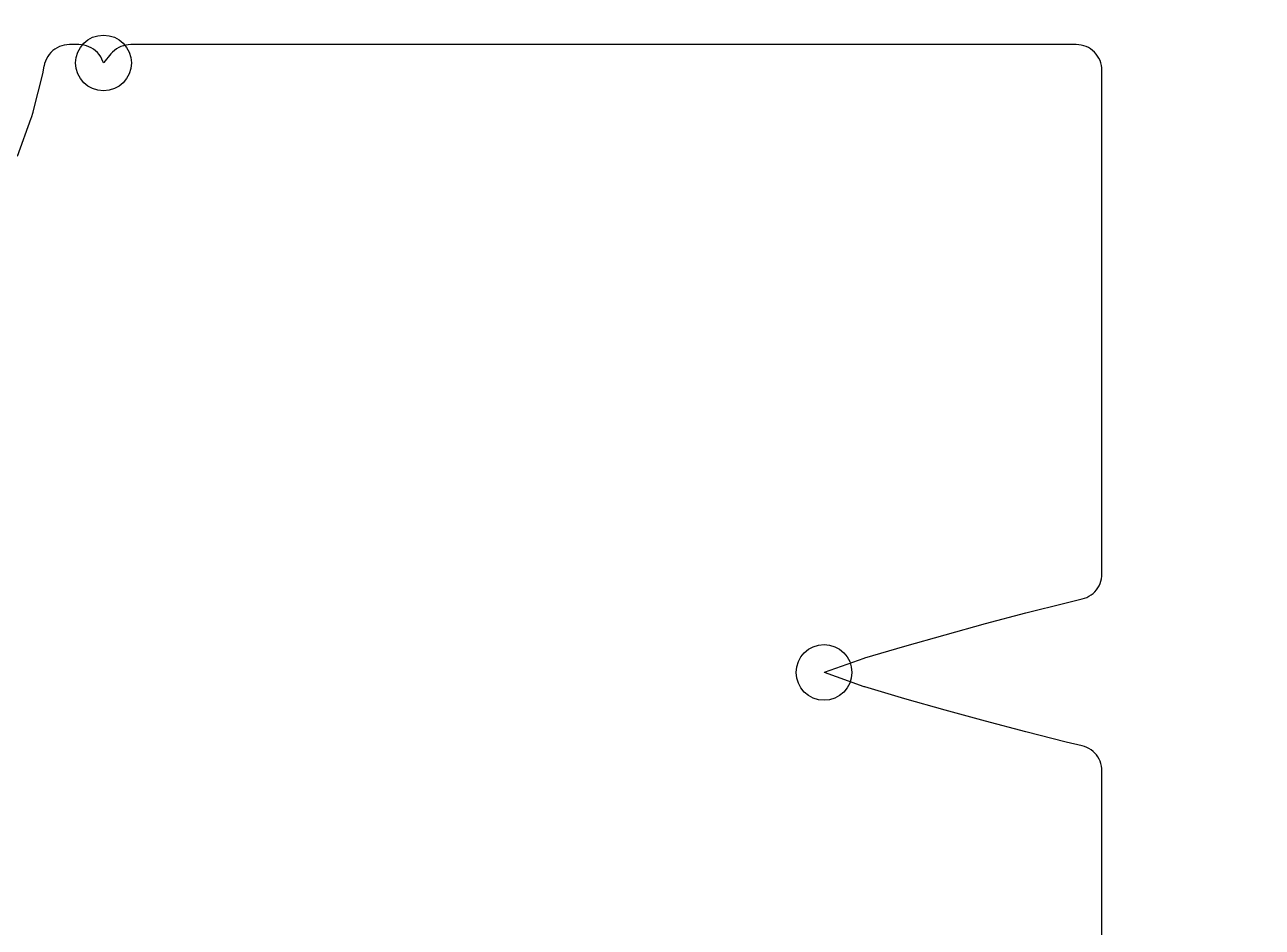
# Model space of a CAD drawing. Header units: millimetres. Extents: x -45 to 45, y -45 to 45.
# Drawn here: x -11.34 to 0.65, y -28.13 to -19.38 of the extents above; entities that cross this region are included whole.
import ezdxf

# ---------------------------------------------------------------- set-up
doc = ezdxf.new("R2010")
doc.units = ezdxf.units.MM
doc.layers.add('CUT_INNER', color=6, linetype='Continuous')
doc.layers.add('ENGRAVE', color=7, linetype='Continuous')

msp = doc.modelspace()

# ---------------------------------------------------------------- linework, layer by layer
at = {"layer": 'CUT_INNER'}
msp.add_lwpolyline([(-0.9, -39.7832), (-0.9, -26.6159), (-0.9011, -26.5921), (-0.9046, -26.5684), (-0.9102, -26.5452), (-0.9181, -26.5227), (-0.928, -26.5009), (-0.94, -26.4803), (-0.9539, -26.4609), (-0.9696, -26.4429), (-0.9869, -26.4264), (-1.0058, -26.4117), (-1.0259, -26.3989), (-1.0472, -26.388), (-1.0694, -26.3793), (-1.0924, -26.3727), (-1.2456, -26.3364), (-1.2474, -26.3359), (-1.6371, -26.2373), (-1.6385, -26.237), (-2.0281, -26.1337), (-2.4196, -26.0264), (-2.8111, -25.9162), (-2.8124, -25.9158), (-3.1994, -25.8024), (-3.2066, -25.8001), (-3.5883, -25.6629), (-3.5935, -25.6608), (-3.5883, -25.6586), (-3.2066, -25.5214), (-3.1994, -25.5191), (-2.8124, -25.4057), (-2.8111, -25.4053), (-2.4213, -25.2956), (-2.0301, -25.1884), (-1.6385, -25.0845), (-1.6371, -25.0842), (-1.2474, -24.9856), (-1.2456, -24.9851), (-1.0924, -24.9488), (-1.0694, -24.9422), (-1.0472, -24.9335), (-1.0259, -24.9226), (-1.0058, -24.9098), (-0.9869, -24.8951), (-0.9696, -24.8786), (-0.9539, -24.8606), (-0.94, -24.8412), (-0.928, -24.8206), (-0.9181, -24.7988), (-0.9102, -24.7763), (-0.9046, -24.7531), (-0.9011, -24.7294), (-0.9, -24.7056), (-0.9, -19.825), (-0.9012, -19.8005), (-0.9048, -19.7762), (-0.9108, -19.7524), (-0.919, -19.7293), (-0.9295, -19.7072), (-0.9421, -19.6861), (-0.9567, -19.6664), (-0.9732, -19.6482), (-0.9914, -19.6317), (-1.0111, -19.6171), (-1.0322, -19.6045), (-1.0543, -19.594), (-1.0774, -19.5858), (-1.1012, -19.5798), (-1.1255, -19.5762), (-1.15, -19.575), (-10.3133, -19.575), (-10.3377, -19.5762), (-10.362, -19.5798), (-10.3857, -19.5857), (-10.4088, -19.594), (-10.4309, -19.6044), (-10.452, -19.617), (-10.4717, -19.6316), (-10.4898, -19.648), (-10.5063, -19.6661), (-10.5742, -19.7486), (-10.5778, -19.7526), (-10.5809, -19.7445), (-10.5829, -19.7379), (-10.5929, -19.7147), (-10.6052, -19.6925), (-10.6197, -19.6718), (-10.6362, -19.6526), (-10.6546, -19.6352), (-10.6746, -19.6197), (-10.696, -19.6064), (-10.7188, -19.5952), (-10.7425, -19.5864), (-10.767, -19.5801), (-10.792, -19.5763), (-10.8173, -19.575), (-10.9083, -19.575), (-10.9333, -19.5762), (-10.958, -19.58), (-10.9822, -19.5861), (-11.0056, -19.5947), (-11.0281, -19.6056), (-11.0494, -19.6186), (-11.0693, -19.6337), (-11.0876, -19.6507), (-11.1041, -19.6695), (-11.1186, -19.6898), (-11.1311, -19.7114), (-11.1413, -19.7342), (-11.1492, -19.7579), (-11.1547, -19.7823), (-11.1552, -19.7856), (-11.1661, -19.8402), (-11.1674, -19.8462), (-11.2625, -20.2258), (-11.2642, -20.2317), (-11.2803, -20.285), (-11.2823, -20.2908), (-11.4141, -20.6592)], dxfattribs=at)
at = {"layer": 'ENGRAVE'}
for centre, radius in [((0, 0), 42.525), ((-10.578, -19.7532), 0.27), ((-3.5943, -25.6608), 0.27)]:
    msp.add_circle(centre, radius, dxfattribs=at)

doc.saveas('drawing.dxf')
